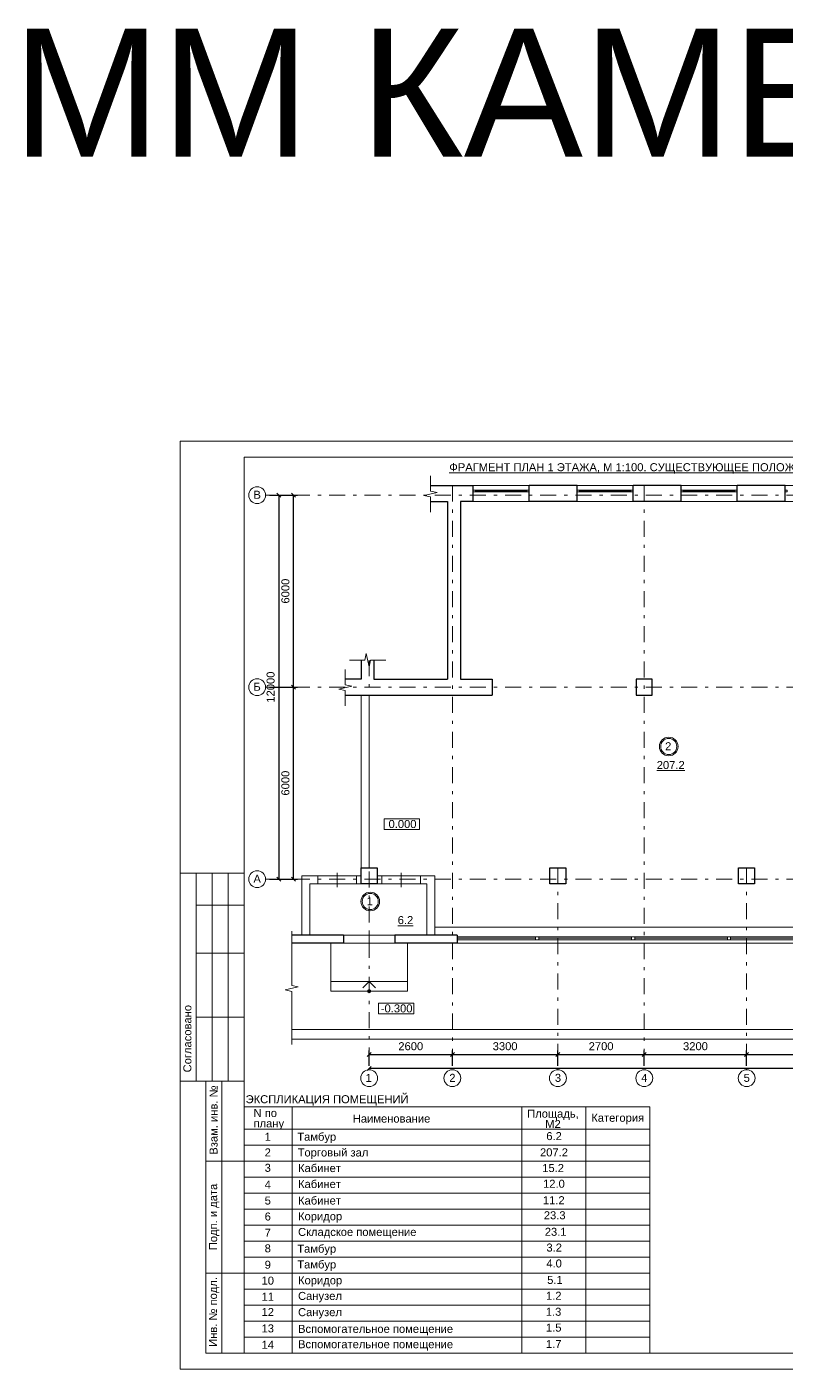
# Model space of a CAD drawing. Header units: metres. Extents: x 315 to 494, y -91 to 12.
# Drawn here: x 314.62 to 338.36, y -79.45 to -37.51 of the extents above; entities that cross this region are included whole.
import ezdxf
from ezdxf.enums import TextEntityAlignment as Align

# ---------------------------------------------------------------- set-up
doc = ezdxf.new("R2010")
doc.units = ezdxf.units.M
doc.header["$MEASUREMENT"] = 0
doc.linetypes.add('( Dashdot )', pattern=[1.001, 0.5, -0.25, 0.001, -0.25])
doc.layers.add('Level 50', color=7, linetype='Continuous', lineweight=0)
doc.layers.add('Level 63', color=7, linetype='Continuous', lineweight=0)
doc.styles.get("Standard").update_dxf_attribs({"font": 'times.ttf'})
doc.styles.add('Style-Arial', font='arial.ttf')
doc.dimstyles.get("Standard").update_dxf_attribs({"dimtxt": 0.18, "dimasz": 0.18, "dimexe": 0.18, "dimexo": 0.0625, "dimgap": 0.09, "dimtad": 0, "dimtih": 1, "dimtoh": 1, "dimdec": 4, "dimzin": 0, "dimdsep": 46, "dimtxsty": 'Standard', "dimcen": 0.09, "dimadec": 0, "dimazin": 0, "dimtfac": 1, "dimtdec": 4, "dimtofl": 0, "dimtmove": 0, "dimatfit": 3, "dimfxl": 1, "dimtolj": 1, "dimtzin": 0, "dimarcsym": 0})

# ---------------------------------------------------------------- blocks, each defined once
blk = doc.blocks.new('*U47')
at = {"layer": 'Level 50', "color": 7, "linetype": 'Continuous', "lineweight": 0}
for p, q in [((-20.487, 14.5), (20.513, 14.5)), ((-20.487, -14.5), (-20.487, 14.5)), ((20.513, 14.5), (20.513, -14.5)), ((20.513, -14.5), (-20.487, -14.5))]:
    blk.add_line(p, q, dxfattribs=at)
at = {"layer": 'Level 50', "color": 7, "linetype": 'Continuous', "lineweight": 13}
for p, q in [((-18.487, 14), (20.013, 14)), ((-18.487, 14), (-18.487, -14)), ((19.013, 14), (19.013, 13.3)), ((20.013, 14), (20.013, -14)), ((19.013, 13.3), (20.013, 13.3)), ((-18.926, -14), (20.013, -14))]:
    blk.add_line(p, q, dxfattribs=at)
at = {"layer": 'Level 63', "color": 7, "linetype": 'Continuous', "lineweight": 13}
for p, q in [((-20.487, 1), (-18.487, 1)), ((-20.487, 1), (-20.487, -5.5)), ((-19.987, 1), (-19.987, -5.5)), ((-19.487, 1), (-19.487, -5.5)), ((-18.987, 1), (-18.987, -5.5)), ((-19.987, 0), (-18.487, 0)), ((-19.987, -1.5), (-18.487, -1.5)), ((-19.987, -3.5), (-18.487, -3.5)), ((-20.487, -5.5), (-18.487, -5.5)), ((-19.687, -5.5), (-18.487, -5.5)), ((-19.187, -14), (-19.187, -5.5)), ((-19.687, -8), (-18.487, -8)), ((1.513, -8.5), (20.013, -8.5)), ((1.513, -8.5), (1.513, -14)), ((2.513, -8.5), (2.513, -11)), ((3.513, -8.5), (3.513, -14)), ((4.513, -8.5), (4.513, -11)), ((5.513, -8.5), (5.513, -14)), ((7.013, -8.5), (7.013, -14)), ((8.013, -8.5), (8.013, -14)), ((8.013, -9.5), (20.013, -9.5)), ((1.513, -10.5), (8.013, -10.5)), ((1.513, -11), (8.013, -11)), ((8.013, -11), (20.013, -11)), ((-19.687, -11.5), (-18.487, -11.5)), ((15.013, -11.5), (20.013, -11.5)), ((8.013, -12.5), (20.013, -12.5))]:
    blk.add_line(p, q, dxfattribs=at)
at = {"layer": 'Level 63', "color": 7, "linetype": 'Continuous', "lineweight": 0}
for p, q in [((1.513, -9), (8.013, -9)), ((1.513, -9.5), (8.013, -9.5)), ((1.513, -10), (8.013, -10)), ((1.513, -11.5), (8.013, -11.5)), ((1.513, -12), (8.013, -12)), ((1.513, -12.5), (8.013, -12.5)), ((1.513, -13), (8.013, -13)), ((1.513, -13.5), (8.013, -13.5))]:
    blk.add_line(p, q, dxfattribs=at)
at = {"layer": 'Level 63', "color": 7, "linetype": 'Continuous', "lineweight": 13, "flags": 128}
for points in [[(-18.487, -14), (-19.687, -14), (-19.687, -5.5)], [(15.013, -11), (15.013, -14)], [(16.513, -11), (16.513, -12.5)], [(18.013, -11), (18.013, -12.5)]]:
    blk.add_lwpolyline(points, dxfattribs=at)
at = {"color": 7, "linetype": 'Continuous', "lineweight": 13, "style": 'Style-Arial'}
blk.add_text('ООО "НеваПроект"', height=0.25, dxfattribs=at).set_placement((15.859, -13.057), align=Align.TOP_LEFT)
at = {"layer": 'Level 63', "color": 7, "linetype": 'Continuous', "lineweight": 0, "style": 'Style-Arial'}
for s, p in [('Согласовано', (-20.263, -4.173)), ('Взам. инв. №', (-19.445, -6.716)), ('Подп. и дата', (-19.457, -9.745)), ('Инв. № подл.', (-19.462, -12.713))]:
    blk.add_text(s, height=0.25002, rotation=90, dxfattribs=at).set_placement(p, align=Align.MIDDLE_CENTER)
for s, p in [('Изм.', (2.02, -10.735)), ('Кол.уч', (2.997, -10.735)), ('Лист', (4.036, -10.735)), ('№ док', (4.994, -10.735)), ('Подпись', (6.268, -10.735)), ('Дата', (7.524, -10.735)), ('Разработ.', (2.482, -11.231)), ('Стадия', (15.731, -11.225)), ('Лист', (17.276, -11.225)), ('Листов', (19.009, -11.225)), ('Провер.', (2.327, -11.729)), ('Гл. спец.', (2.393, -12.216)), ('ГАП', (2.014, -12.757)), ('Н. контр.', (2.388, -13.235)), ('Утв.', (2.032, -13.702)), ('Формат А3', (17.66, -14.231))]:
    blk.add_text(s, height=0.25, dxfattribs=at).set_placement(p, align=Align.MIDDLE_CENTER)
blk = doc.blocks.new('*U29')
at = {"color": 7, "linetype": 'Continuous', "lineweight": 13}
for radius in [0.291, 0.252]:
    blk.add_circle((0, 0), radius, dxfattribs=at)
at = {"color": 7, "linetype": 'Continuous', "lineweight": 13, "style": 'Style-Arial'}
blk.add_text('1', height=0.25, dxfattribs=at).set_placement((-0.113, 0.133), align=Align.TOP_LEFT)
blk = doc.blocks.new('*U30')
at = {"color": 7, "linetype": 'Continuous', "lineweight": 13}
for radius in [0.291, 0.252]:
    blk.add_circle((0, 0), radius, dxfattribs=at)
at = {"color": 7, "linetype": 'Continuous', "lineweight": 13, "style": 'Style-Arial'}
blk.add_text('2', height=0.25, dxfattribs=at).set_placement((-0.113, 0.133), align=Align.TOP_LEFT)
blk = doc.blocks.new('_Oblique')
at = {"color": 0, "linetype": 'ByBlock', "lineweight": -2}
blk.add_line((0.5, 0.5), (-0.5, -0.5), dxfattribs=at)
blk = doc.blocks.new('*D349')
at = {"color": 0, "lineweight": -2, "transparency": 16777216}
for p, q in [((325.32, -69.973), (325.32, -69.491)), ((325.32, -69.616), (327.92, -69.616)), ((327.92, -69.973), (327.92, -69.491))]:
    blk.add_line(p, q, dxfattribs=at)
at = {"layer": 'Defpoints', "color": 0, "lineweight": 0, "transparency": 16777216}
for p in [(327.92, -69.616), (325.32, -70.098), (327.92, -70.098)]:
    blk.add_point(p, dxfattribs=at)
at = {"color": 0, "lineweight": -2, "transparency": 16777216, "xscale": 0.125, "yscale": 0.125, "zscale": 0.125, "rotation": 180}
blk.add_blockref('_Oblique', (325.32, -69.616), dxfattribs=at)
at = {"color": 0, "lineweight": -2, "transparency": 16777216, "xscale": 0.125, "yscale": 0.125, "zscale": 0.125}
blk.add_blockref('_Oblique', (327.92, -69.616), dxfattribs=at)
at = {"color": 0, "lineweight": 0, "transparency": 16777216, "insert": (326.62, -69.363), "char_height": 0.25, "attachment_point": 5, "style": 'Style-Arial'}
blk.add_mtext('\\A1;2600', dxfattribs=at)
blk = doc.blocks.new('*D343')
at = {"color": 0, "lineweight": -2, "transparency": 16777216}
for p, q in [((327.92, -69.973), (327.92, -69.491)), ((327.92, -69.616), (331.22, -69.616)), ((331.22, -69.973), (331.22, -69.491))]:
    blk.add_line(p, q, dxfattribs=at)
at = {"layer": 'Defpoints', "color": 0, "lineweight": 0, "transparency": 16777216}
for p in [(331.22, -69.616), (327.92, -70.098), (331.22, -70.098)]:
    blk.add_point(p, dxfattribs=at)
at = {"color": 0, "lineweight": -2, "transparency": 16777216, "xscale": 0.125, "yscale": 0.125, "zscale": 0.125, "rotation": 180}
blk.add_blockref('_Oblique', (327.92, -69.616), dxfattribs=at)
at = {"color": 0, "lineweight": -2, "transparency": 16777216, "xscale": 0.125, "yscale": 0.125, "zscale": 0.125}
blk.add_blockref('_Oblique', (331.22, -69.616), dxfattribs=at)
at = {"color": 0, "lineweight": 0, "transparency": 16777216, "insert": (329.57, -69.363), "char_height": 0.25, "attachment_point": 5, "style": 'Style-Arial'}
blk.add_mtext('\\A1;3300', dxfattribs=at)
blk = doc.blocks.new('*D344')
at = {"color": 0, "lineweight": -2, "transparency": 16777216}
for p, q in [((331.22, -69.973), (331.22, -69.491)), ((331.22, -69.616), (333.92, -69.616)), ((333.92, -69.973), (333.92, -69.491))]:
    blk.add_line(p, q, dxfattribs=at)
at = {"layer": 'Defpoints', "color": 0, "lineweight": 0, "transparency": 16777216}
for p in [(333.92, -69.616), (331.22, -70.098), (333.92, -70.098)]:
    blk.add_point(p, dxfattribs=at)
at = {"color": 0, "lineweight": -2, "transparency": 16777216, "xscale": 0.125, "yscale": 0.125, "zscale": 0.125, "rotation": 180}
blk.add_blockref('_Oblique', (331.22, -69.616), dxfattribs=at)
at = {"color": 0, "lineweight": -2, "transparency": 16777216, "xscale": 0.125, "yscale": 0.125, "zscale": 0.125}
blk.add_blockref('_Oblique', (333.92, -69.616), dxfattribs=at)
at = {"color": 0, "lineweight": 0, "transparency": 16777216, "insert": (332.57, -69.363), "char_height": 0.25, "attachment_point": 5, "style": 'Style-Arial'}
blk.add_mtext('\\A1;2700', dxfattribs=at)
blk = doc.blocks.new('*D345')
at = {"color": 0, "lineweight": -2, "transparency": 16777216}
for p, q in [((333.92, -69.973), (333.92, -69.491)), ((333.92, -69.616), (337.12, -69.616)), ((337.12, -69.973), (337.12, -69.491))]:
    blk.add_line(p, q, dxfattribs=at)
at = {"layer": 'Defpoints', "color": 0, "lineweight": 0, "transparency": 16777216}
for p in [(337.12, -69.616), (333.92, -70.098), (337.12, -70.098)]:
    blk.add_point(p, dxfattribs=at)
at = {"color": 0, "lineweight": -2, "transparency": 16777216, "xscale": 0.125, "yscale": 0.125, "zscale": 0.125, "rotation": 180}
blk.add_blockref('_Oblique', (333.92, -69.616), dxfattribs=at)
at = {"color": 0, "lineweight": -2, "transparency": 16777216, "xscale": 0.125, "yscale": 0.125, "zscale": 0.125}
blk.add_blockref('_Oblique', (337.12, -69.616), dxfattribs=at)
at = {"color": 0, "lineweight": 0, "transparency": 16777216, "insert": (335.52, -69.363), "char_height": 0.25, "attachment_point": 5, "style": 'Style-Arial'}
blk.add_mtext('\\A1;3200', dxfattribs=at)
blk = doc.blocks.new('*D346')
at = {"color": 0, "lineweight": -2, "transparency": 16777216}
for p, q in [((337.12, -69.973), (337.12, -69.491)), ((337.12, -69.616), (342.42, -69.616)), ((342.42, -69.973), (342.42, -69.491))]:
    blk.add_line(p, q, dxfattribs=at)
at = {"layer": 'Defpoints', "color": 0, "lineweight": 0, "transparency": 16777216}
for p in [(342.42, -69.616), (337.12, -70.098), (342.42, -70.098)]:
    blk.add_point(p, dxfattribs=at)
at = {"color": 0, "lineweight": -2, "transparency": 16777216, "xscale": 0.125, "yscale": 0.125, "zscale": 0.125, "rotation": 180}
blk.add_blockref('_Oblique', (337.12, -69.616), dxfattribs=at)
at = {"color": 0, "lineweight": -2, "transparency": 16777216, "xscale": 0.125, "yscale": 0.125, "zscale": 0.125}
blk.add_blockref('_Oblique', (342.42, -69.616), dxfattribs=at)
at = {"color": 0, "lineweight": 0, "transparency": 16777216, "insert": (339.77, -69.363), "char_height": 0.25, "attachment_point": 5, "style": 'Style-Arial'}
blk.add_mtext('\\A1;5300', dxfattribs=at)
blk = doc.blocks.new('*D350')
at = {"color": 0, "lineweight": -2, "transparency": 16777216}
for p, q in [((325.32, -69.973), (325.32, -69.93)), ((355.02, -69.973), (355.02, -69.93)), ((355.02, -70.055), (325.32, -70.055))]:
    blk.add_line(p, q, dxfattribs=at)
at = {"layer": 'Defpoints', "color": 0, "lineweight": 0, "transparency": 16777216}
for p in [(325.32, -70.055), (325.32, -70.098), (355.02, -70.098)]:
    blk.add_point(p, dxfattribs=at)
at = {"color": 0, "lineweight": -2, "transparency": 16777216, "xscale": 0.125, "yscale": 0.125, "zscale": 0.125, "rotation": 180}
blk.add_blockref('_Oblique', (325.32, -70.055), dxfattribs=at)
at = {"color": 0, "lineweight": -2, "transparency": 16777216, "xscale": 0.125, "yscale": 0.125, "zscale": 0.125}
blk.add_blockref('_Oblique', (355.02, -70.055), dxfattribs=at)
at = {"color": 0, "lineweight": 0, "transparency": 16777216, "insert": (340.17, -69.803), "char_height": 0.25, "attachment_point": 5, "style": 'Style-Arial'}
blk.add_mtext('\\A1;29700', dxfattribs=at)
blk = doc.blocks.new('*D351')
at = {"color": 0, "lineweight": -2, "transparency": 16777216}
for p, q in [((322.207, -52.14), (322.618, -52.14)), ((322.493, -52.14), (322.493, -64.14)), ((322.207, -64.14), (322.618, -64.14))]:
    blk.add_line(p, q, dxfattribs=at)
at = {"layer": 'Defpoints', "color": 0, "lineweight": 0, "transparency": 16777216}
for p in [(322.082, -52.14), (322.082, -64.14), (322.493, -64.14)]:
    blk.add_point(p, dxfattribs=at)
at = {"color": 0, "lineweight": -2, "transparency": 16777216, "xscale": 0.125, "yscale": 0.125, "zscale": 0.125}
for p, rotation in [((322.493, -52.14), 90), ((322.493, -64.14), 270)]:
    blk.add_blockref('_Oblique', p, dxfattribs=dict(at, rotation=rotation))
at = {"color": 0, "lineweight": 0, "transparency": 16777216, "insert": (322.24, -58.14), "char_height": 0.25, "attachment_point": 5, "rotation": 90, "style": 'Style-Arial'}
blk.add_mtext('\\A1;12000', dxfattribs=at)
blk = doc.blocks.new('*D353')
at = {"color": 0, "lineweight": -2, "transparency": 16777216}
for p, q in [((322.207, -58.14), (323.08, -58.14)), ((322.955, -64.14), (322.955, -58.14)), ((322.207, -64.14), (323.08, -64.14))]:
    blk.add_line(p, q, dxfattribs=at)
at = {"layer": 'Defpoints', "color": 0, "lineweight": 0, "transparency": 16777216}
for p in [(322.082, -58.14), (322.955, -58.14), (322.082, -64.14)]:
    blk.add_point(p, dxfattribs=at)
at = {"color": 0, "lineweight": -2, "transparency": 16777216, "xscale": 0.125, "yscale": 0.125, "zscale": 0.125}
for p, rotation in [((322.955, -58.14), 90), ((322.955, -64.14), 270)]:
    blk.add_blockref('_Oblique', p, dxfattribs=dict(at, rotation=rotation))
at = {"color": 0, "lineweight": 0, "transparency": 16777216, "insert": (322.702, -61.14), "char_height": 0.25, "attachment_point": 5, "rotation": 90, "style": 'Style-Arial'}
blk.add_mtext('\\A1;6000', dxfattribs=at)
blk = doc.blocks.new('*D352')
at = {"color": 0, "lineweight": -2, "transparency": 16777216}
for p, q in [((322.207, -52.14), (323.08, -52.14)), ((322.955, -58.14), (322.955, -52.14)), ((322.207, -58.14), (323.08, -58.14))]:
    blk.add_line(p, q, dxfattribs=at)
at = {"layer": 'Defpoints', "color": 0, "lineweight": 0, "transparency": 16777216}
for p in [(322.082, -52.14), (322.955, -52.14), (322.082, -58.14)]:
    blk.add_point(p, dxfattribs=at)
at = {"color": 0, "lineweight": -2, "transparency": 16777216, "xscale": 0.125, "yscale": 0.125, "zscale": 0.125}
for p, rotation in [((322.955, -52.14), 90), ((322.955, -58.14), 270)]:
    blk.add_blockref('_Oblique', p, dxfattribs=dict(at, rotation=rotation))
at = {"color": 0, "lineweight": 0, "transparency": 16777216, "insert": (322.702, -55.14), "char_height": 0.25, "attachment_point": 5, "rotation": 90, "style": 'Style-Arial'}
blk.add_mtext('\\A1;6000', dxfattribs=at)

msp = doc.modelspace()

# ---------------------------------------------------------------- linework, layer by layer
at = {"lineweight": 30}
for p, q in [((327.23956371, -51.84026234), (328.5700841, -51.84026234)), ((328.5700841, -52.34026234), (328.5700841, -51.84026234)), ((330.3200841, -52.34026234), (330.3200841, -51.84026234)), ((331.8200841, -52.34026234), (331.8200841, -51.84026234)), ((333.5700841, -52.34026234), (333.5700841, -51.84026234)), ((335.0700841, -52.34026234), (335.0700841, -51.84026234)), ((336.8200841, -52.34026234), (336.8200841, -51.84026234)), ((338.3200841, -52.34026234), (338.3200841, -51.84026234)), ((327.23956371, -52.34026234), (327.7700841, -52.34026234)), ((327.7700841, -52.34026234), (327.7700841, -57.89026234)), ((328.1700841, -52.34026234), (328.1700841, -57.89026234)), ((328.5700841, -52.34026234), (328.1700841, -52.34026234)), ((325.4700841, -57.29717801), (325.4700841, -57.89026234)), ((324.5200841, -65.89026234), (322.89753189, -65.89026234)), ((324.5200841, -66.14026234), (322.89753189, -66.14026234)), ((324.5200841, -65.89026234), (324.5200841, -66.14026234)), ((328.0700841, -65.89026234), (326.1200841, -65.89026234)), ((326.1200841, -65.89026234), (326.1200841, -66.14026234)), ((328.0700841, -66.14026234), (326.1200841, -66.14026234)), ((328.0700841, -65.89026234), (328.0700841, -66.14026234))]:
    msp.add_line(p, q, dxfattribs=at)
at = {"color": 1, "linetype": '( Dashdot )', "lineweight": 0}
for p, q in [((327.9200841, -51.84026234), (327.9200841, -70.09831554)), ((333.9200841, -51.84026234), (333.9200841, -70.09831554)), ((355.3700841, -52.14026234), (322.08175063, -52.14026234)), ((325.3200841, -57.29717801), (325.3200841, -70.09831554)), ((355.3700841, -58.14026234), (322.08175063, -58.14026234)), ((355.3700841, -64.14026234), (322.08175063, -64.14026234)), ((331.2200841, -63.79026234), (331.2200841, -70.09831554)), ((337.1200841, -63.79026234), (337.1200841, -70.09831554))]:
    msp.add_line(p, q, dxfattribs=at)
at = {"color": 7, "linetype": 'Continuous', "lineweight": 30}
for p, q in [((331.8200841, -51.84026234), (330.3200841, -51.84026234)), ((335.0700841, -51.84026234), (333.5700841, -51.84026234)), ((338.3200841, -51.84026234), (336.8200841, -51.84026234)), ((331.8200841, -52.34026234), (330.3200841, -52.34026234)), ((335.0700841, -52.34026234), (333.5700841, -52.34026234)), ((338.3200841, -52.34026234), (336.8200841, -52.34026234)), ((325.0700841, -57.29717801), (325.0700841, -57.89026234)), ((325.0700841, -57.89026234), (324.57394361, -57.89026234)), ((325.4700841, -57.89026234), (327.7700841, -57.89026234)), ((328.1700841, -57.89026234), (329.1700841, -57.89026234)), ((329.1700841, -57.89026234), (329.1700841, -58.39026234)), ((324.57394361, -58.39026234), (329.1700841, -58.39026234))]:
    msp.add_line(p, q, dxfattribs=at)
at = {"color": 7, "linetype": 'Continuous', "lineweight": 0}
for p, q in [((330.2500841, -52.01526234), (328.6400841, -52.01526234)), ((333.5000841, -52.01526234), (331.8900841, -52.01526234)), ((336.7500841, -52.01526234), (335.1400841, -52.01526234)), ((327.3700841, -65.64026234), (342.5700841, -65.64026234)), ((327.17591673, -66.14026234), (342.5700841, -66.14026234)), ((342.5700841, -65.94026234), (328.0700841, -65.94026234)), ((328.0700841, -65.99026234), (330.5200841, -65.99026234)), ((328.0700841, -66.04026234), (342.5700841, -66.04026234)), ((330.6200841, -65.99026234), (333.5200841, -65.99026234)), ((333.6200841, -65.99026234), (336.5200841, -65.99026234)), ((336.6200841, -65.99026234), (339.5200841, -65.99026234)), ((321.41279136, -72.45299685), (334.09671925, -72.45299685)), ((321.41279136, -72.95299685), (334.09671925, -72.95299685)), ((321.41279136, -73.45299685), (334.09671925, -73.45299685)), ((321.41279136, -73.95299685), (334.09671925, -73.95299685)), ((321.41279136, -74.45299685), (334.09671925, -74.45299685)), ((321.41279136, -74.95299685), (334.09671925, -74.95299685)), ((321.41279136, -75.45299685), (334.09671925, -75.45299685)), ((321.41279136, -75.95299685), (334.09671925, -75.95299685)), ((321.41279136, -76.45299685), (334.09671925, -76.45299685)), ((321.41279136, -76.95299685), (334.09671925, -76.95299685)), ((321.41279136, -77.45299685), (334.09671925, -77.45299685)), ((321.41279136, -77.95299685), (334.09671925, -77.95299685)), ((321.41279136, -78.45299685), (334.09671925, -78.45299685))]:
    msp.add_line(p, q, dxfattribs=at)
at = {"lineweight": 13}
for p, q in [((325.0700841, -58.39026234), (325.0700841, -63.79026234)), ((325.3200841, -58.39026234), (325.3200841, -63.79026234)), ((323.2200841, -65.89026234), (323.2200841, -64.04026234)), ((323.7200841, -64.04026234), (323.2200841, -64.04026234)), ((323.7200841, -64.29026234), (323.7200841, -64.04026234)), ((325.0700841, -64.04026234), (324.9200841, -64.04026234)), ((324.9200841, -64.29026234), (324.9200841, -64.04026234)), ((325.5700841, -64.04026234), (325.7200841, -64.04026234)), ((325.7200841, -64.29026234), (325.7200841, -64.04026234)), ((326.9200841, -64.29026234), (326.9200841, -64.04026234)), ((326.9200841, -64.04026234), (327.3700841, -64.04026234)), ((327.3700841, -65.89026234), (327.3700841, -64.04026234)), ((323.4700841, -65.89026234), (323.4700841, -64.29026234)), ((323.7200841, -64.29026234), (323.4700841, -64.29026234)), ((325.0700841, -64.29026234), (324.9200841, -64.29026234)), ((325.5700841, -64.29026234), (325.7200841, -64.29026234)), ((326.9200841, -64.29026234), (327.1200841, -64.29026234)), ((327.1200841, -65.89026234), (327.1200841, -64.29026234))]:
    msp.add_line(p, q, dxfattribs=at)
at = {"lineweight": 0}
for p, q in [((324.3200841, -63.94026234), (324.3200841, -64.39026234)), ((326.3200841, -63.94026234), (326.3200841, -64.39026234)), ((325.3200841, -65.79026234), (325.3200841, -66.24026234)), ((322.89753189, -68.84026234), (358.8700841, -68.84026234)), ((322.89753189, -69.14026234), (358.8700841, -69.14026234))]:
    msp.add_line(p, q, dxfattribs=at)
at = {"color": 7, "linetype": 'Continuous', "lineweight": 13}
for p, q in [((325.11799518, -67.54235126), (325.3200841, -67.34026234)), ((325.3200841, -67.34026234), (325.3200841, -67.64026234)), ((325.52217301, -67.54235126), (325.3200841, -67.34026234)), ((321.41279136, -71.25934933), (334.09671925, -71.25934933)), ((322.91279136, -71.25934933), (322.91279136, -78.95299685)), ((330.09671925, -71.25934933), (330.09671925, -78.95299685)), ((332.09671925, -71.25934933), (332.09671925, -78.95299685)), ((334.09671925, -71.25934933), (334.09671925, -78.95299685)), ((334.09671925, -71.25934933), (334.09671925, -78.95299685)), ((321.41279136, -71.42196401), (321.41279136, -78.95299685)), ((321.41279136, -71.95299685), (334.09671925, -71.95299685))]:
    msp.add_line(p, q, dxfattribs=at)
at = {"lineweight": 0, "flags": 128}
for points in [[(327.23956371, -52.67363652), (327.23956371, -52.19510055), (327.03362394, -52.14974481), (327.44550347, -52.05903332), (327.23956371, -52.01367757), (327.23956371, -51.5351416)], [(325.84071892, -57.29717801), (325.36218295, -57.29717801), (325.31682721, -57.50311777), (325.22611572, -57.09123824), (325.18075997, -57.29717801), (324.702224, -57.29717801)], [(324.57394361, -58.72582526), (324.57394361, -58.24728928), (324.36800384, -58.20193354), (324.77988337, -58.11122205), (324.57394361, -58.06586631), (324.57394361, -57.58733033)], [(322.89753189, -69.31090615), (322.89753189, -67.64687245), (322.69159213, -67.6015167), (323.10347166, -67.51080521), (322.89753189, -67.46544947), (322.89753189, -65.76969948)]]:
    msp.add_lwpolyline(points, dxfattribs=at)
at = {"color": 7, "linetype": 'Continuous', "lineweight": 0, "flags": 128}
for points in [[(330.3200841, -52.34026234), (328.5700841, -52.34026234), (328.5700841, -51.84026234), (330.3200841, -51.84026234), (330.3200841, -52.34026234)], [(330.3200841, -52.04026234), (328.6400841, -52.04026234), (328.6400841, -51.99026234), (330.3200841, -51.99026234), (330.3200841, -52.04026234)], [(333.5700841, -52.34026234), (331.8200841, -52.34026234), (331.8200841, -51.84026234), (333.5700841, -51.84026234), (333.5700841, -52.34026234)], [(333.5700841, -52.04026234), (331.8900841, -52.04026234), (331.8900841, -51.99026234), (333.5700841, -51.99026234), (333.5700841, -52.04026234)], [(336.8200841, -52.34026234), (335.0700841, -52.34026234), (335.0700841, -51.84026234), (336.8200841, -51.84026234), (336.8200841, -52.34026234)], [(336.8200841, -52.04026234), (335.1400841, -52.04026234), (335.1400841, -51.99026234), (336.8200841, -51.99026234), (336.8200841, -52.04026234)], [(340.0700841, -52.34026234), (338.3200841, -52.34026234), (338.3200841, -51.84026234), (340.0700841, -51.84026234), (340.0700841, -52.34026234)]]:
    msp.add_lwpolyline(points, close=True, dxfattribs=at)
at = {"color": 7, "linetype": 'Continuous', "lineweight": 13, "flags": 128}
for points in [[(328.6400841, -52.04026234), (328.5700841, -52.04026234), (328.5700841, -51.99026234), (328.6400841, -51.99026234), (328.6400841, -52.04026234)], [(330.3200841, -52.04026234), (330.2500841, -52.04026234), (330.2500841, -51.99026234), (330.3200841, -51.99026234), (330.3200841, -52.04026234)], [(331.8900841, -52.04026234), (331.8200841, -52.04026234), (331.8200841, -51.99026234), (331.8900841, -51.99026234), (331.8900841, -52.04026234)], [(333.5700841, -52.04026234), (333.5000841, -52.04026234), (333.5000841, -51.99026234), (333.5700841, -51.99026234), (333.5700841, -52.04026234)], [(335.1400841, -52.04026234), (335.0700841, -52.04026234), (335.0700841, -51.99026234), (335.1400841, -51.99026234), (335.1400841, -52.04026234)], [(336.8200841, -52.04026234), (336.7500841, -52.04026234), (336.7500841, -51.99026234), (336.8200841, -51.99026234), (336.8200841, -52.04026234)], [(338.3900841, -52.04026234), (338.3200841, -52.04026234), (338.3200841, -51.99026234), (338.3900841, -51.99026234), (338.3900841, -52.04026234)], [(325.78540316, -62.25657784), (326.89605736, -62.25657784), (326.89605736, -62.59218842), (325.78540316, -62.59218842), (325.78540316, -62.25657784)], [(325.60714174, -68.01851769), (326.71779594, -68.01851769), (326.71779594, -68.35412827), (325.60714174, -68.35412827), (325.60714174, -68.01851769)]]:
    msp.add_lwpolyline(points, close=True, dxfattribs=at)
at = {"color": 7, "linetype": 'Continuous', "lineweight": 30, "flags": 128}
for points in [[(334.1700841, -57.89026234), (333.6700841, -57.89026234), (333.6700841, -58.39026234), (334.1700841, -58.39026234), (334.1700841, -57.89026234)], [(325.0700841, -63.79026234), (325.5700841, -63.79026234), (325.5700841, -64.29026234), (325.0700841, -64.29026234), (325.0700841, -63.79026234)], [(330.9700841, -63.79026234), (331.4700841, -63.79026234), (331.4700841, -64.29026234), (330.9700841, -64.29026234), (330.9700841, -63.79026234)], [(336.8700841, -63.79026234), (337.3700841, -63.79026234), (337.3700841, -64.29026234), (336.8700841, -64.29026234), (336.8700841, -63.79026234)]]:
    msp.add_lwpolyline(points, close=True, dxfattribs=at)
at = {"lineweight": 0, "flags": 128}
for points in [[(323.7200841, -64.04026234), (324.9200841, -64.04026234), (324.9200841, -64.29026234), (323.7200841, -64.29026234), (323.7200841, -64.04026234)], [(325.7200841, -64.04026234), (326.9200841, -64.04026234), (326.9200841, -64.29026234), (325.7200841, -64.29026234), (325.7200841, -64.04026234)], [(324.1200841, -66.14026234), (326.5200841, -66.14026234), (326.5200841, -67.34026234), (324.1200841, -67.34026234), (324.1200841, -66.14026234)], [(324.5200841, -65.89026234), (326.1200841, -65.89026234), (326.1200841, -66.14026234), (324.5200841, -66.14026234), (324.5200841, -65.89026234)], [(324.1200841, -67.34026234), (326.5200841, -67.34026234), (326.5200841, -67.64026234), (324.1200841, -67.64026234), (324.1200841, -67.34026234)]]:
    msp.add_lwpolyline(points, close=True, dxfattribs=at)
at = {"lineweight": 13, "flags": 128}
msp.add_lwpolyline([(324.1200841, -66.14026234), (324.1200841, -67.64026234), (326.5200841, -67.64026234), (326.5200841, -66.14026234)], dxfattribs=at)
for points in [[(330.5200841, -65.94026234), (330.6200841, -65.94026234), (330.6200841, -66.04026234), (330.5200841, -66.04026234), (330.5200841, -65.94026234)], [(333.5200841, -65.94026234), (333.6200841, -65.94026234), (333.6200841, -66.04026234), (333.5200841, -66.04026234), (333.5200841, -65.94026234)], [(336.5200841, -65.94026234), (336.6200841, -65.94026234), (336.6200841, -66.04026234), (336.5200841, -66.04026234), (336.5200841, -65.94026234)]]:
    msp.add_lwpolyline(points, close=True, dxfattribs=at)
at = {"color": 7, "linetype": 'Continuous', "lineweight": 13}
for centre, radius in [((321.81839518, -52.14026234), 0.26335544), ((321.81839518, -58.14026234), 0.26335544), ((321.81839518, -64.14026234), 0.26335544), ((325.3200841, -67.64026234), 0.04900933), ((325.3200841, -70.36167098), 0.26335544), ((327.9200841, -70.36167098), 0.26335544), ((331.2200841, -70.36167098), 0.26335544), ((333.9200841, -70.36167098), 0.26335544), ((337.1200841, -70.36167098), 0.26335544)]:
    msp.add_circle(centre, radius, dxfattribs=at)

# ---------------------------------------------------------------- block references
for name, p in [('*U30', (334.68415977, -59.99551607)), ('*U29', (325.35444846, -64.83859775))]:
    msp.add_blockref(name, p, dxfattribs=at)
at = {"layer": 'Level 50', "color": 7, "linetype": 'Continuous', "lineweight": 13}
msp.add_blockref('*U47', (339.90000495, -64.95302044), dxfattribs=at)

# ---------------------------------------------------------------- texts
at = {"color": 1, "linetype": 'Continuous', "lineweight": 30, "style": 'Style-Arial'}
msp.add_text('ММ КАМЕРНОСТЬ - АР версия 12.03.2021', height=4, dxfattribs=at).set_placement((369.6885242, -37.56695557), align=Align.TOP_CENTER)
at = {"color": 7, "linetype": 'Continuous', "lineweight": 13, "style": 'Style-Arial'}
for s, p in [('%%uФРАГМЕНТ ПЛАН 1 ЭТАЖА, М 1:100. СУЩЕСТВУЮЩЕЕ ПОЛОЖЕНИЕ.%%U', (327.8253999, -51.14331025)), ('0.000', (325.92559549, -62.29289196)), ('-0.300', (325.68391812, -68.0548318))]:
    msp.add_text(s, height=0.25, dxfattribs=at).set_placement(p, align=Align.TOP_LEFT)
at = {"color": 7, "linetype": 'Continuous', "lineweight": 30, "style": 'Style-Arial'}
for s, p in [('В', (321.70274197, -52.00354919)), ('Б', (321.70274197, -58.00354919)), ('А', (321.70274197, -64.00354919)), ('1', (325.20962868, -70.22495783)), ('2', (327.82509598, -70.22495783)), ('3', (331.12509598, -70.22495783)), ('4', (333.82509598, -70.22495783)), ('5', (337.02509598, -70.22495783))]:
    msp.add_text(s, height=0.25, dxfattribs=at).set_placement(p, align=Align.TOP_LEFT)
at = {"color": 7, "lineweight": 13, "style": 'Style-Arial'}
msp.add_text('ЭКСПЛИКАЦИЯ ПОМЕЩЕНИЙ ', height=0.25, dxfattribs=at).set_placement((324.05349689, -71.01753636), align=Align.MIDDLE_CENTER)
at = {"color": 7, "linetype": 'Continuous', "lineweight": 0, "style": 'Style-Arial'}
for s, p in [('1', (322.15018915, -72.06608927)), ('2', (322.15018915, -72.55509896)), ('3', (322.15018915, -73.0362291)), ('4', (322.15018915, -73.55986105)), ('5', (322.15018915, -74.06009313)), ('6', (322.15018915, -74.55827175)), ('7', (322.15018915, -75.06483931)), ('8', (322.15018915, -75.55284615)), ('9', (322.15018915, -76.06476225)), ('10', (322.15018915, -76.56153671)), ('11', (322.15018915, -77.06412136)), ('12', (322.15018915, -77.54299918)), ('13', (322.15018915, -78.05506656)), ('14', (322.15018915, -78.56713393))]:
    msp.add_text(s, height=0.25, dxfattribs=at).set_placement(p, align=Align.TOP_CENTER)
for s, p in [('Тамбур', (323.07258569, -72.06480785)), ('Торговый зал', (323.08363044, -72.55734344)), ('Кабинет', (323.09724644, -73.04435956)), ('Кабинет', (323.09724644, -73.54220284)), ('Кабинет', (323.09724644, -74.05901158)), ('Коридор', (323.09724644, -74.55008917)), ('Складское помещение', (323.09724644, -75.04047405)), ('Тамбур', (323.07258569, -75.56271639)), ('Тамбур', (323.07258569, -76.05581831)), ('Коридор', (323.09724644, -76.55115575)), ('Санузел', (323.09724644, -77.03957114)), ('Санузел', (323.09724644, -77.54689715)), ('Вспомогательное помещение', (323.09724644, -78.0696326)), ('Вспомогательное помещение', (323.09724644, -78.54851042))]:
    msp.add_text(s, height=0.25, dxfattribs=at).set_placement(p, align=Align.TOP_LEFT)
at = {"color": 7, "linetype": 'Continuous', "lineweight": 13, "char_height": 0.25, "style": 'Style-Arial'}
for s, insert, attachment_point, line_spacing_factor in [('\\L207.2', (334.30955898, -60.44955624), 1, 0.6), ('\\L6.2', (326.21233833, -65.295248), 1, 0.6), ('N по \\Pплану', (321.70674702, -71.64911456), 4, 0.776524), ('Наименование', (324.80738439, -71.62431268), 4, 0.6), ('6.2', (330.85693609, -72.04532133), 1, 0.6), ('207.2', (330.66016338, -72.55361654), 1, 0.6), ('15.2', (330.73006711, -73.04359313), 1, 0.6), ('12.0', (330.75569493, -73.53418943), 1, 0.6), ('11.2', (330.75141207, -74.04865998), 1, 0.6), ('23.3', (330.77986496, -74.51873505), 1, 0.6), ('23.1', (330.80945465, -75.0355514), 1, 0.6), ('3.2', (330.86089648, -75.52740821), 1, 0.6), ('4.0', (330.85794255, -76.0247554), 1, 0.6), ('5.1', (330.88467079, -76.53929135), 1, 0.6), ('1.2', (330.84827199, -77.03465282), 1, 0.6), ('1.3', (330.84117942, -77.53472788), 1, 0.6), ('1.5', (330.84616525, -78.0296508), 1, 0.6), ('1.7', (330.84648047, -78.54234128), 1, 0.6)]:
    msp.add_mtext(s, dxfattribs=dict(at, insert=insert, attachment_point=attachment_point, line_spacing_factor=line_spacing_factor))
at = {"color": 7, "linetype": 'Continuous', "lineweight": 0, "char_height": 0.25, "attachment_point": 2, "style": 'Style-Arial'}
for s, insert, line_spacing_factor in [('Площадь,\\PМ2', (331.06593038, -71.34328224), 0.776524), ('Категория', (333.08932197, -71.47245174), 0.6)]:
    msp.add_mtext(s, dxfattribs=dict(at, insert=insert, line_spacing_factor=line_spacing_factor))

# ---------------------------------------------------------------- dimensions: what is measured, and where the dimension line sits
at = {"color": 5, "lineweight": 0}
for base, p1, p2, angle, picture, middle in [((322.49263348, -64.14026234), (322.08175063, -52.14026234), (322.08175063, -64.14026234), 270, '*D351', (322.23999023, -58.14026234)), ((322.95455149, -52.14026234), (322.08175063, -58.14026234), (322.08175063, -52.14026234), 90, '*D352', (322.70190824, -55.14026234)), ((322.95455149, -58.14026234), (322.08175063, -64.14026234), (322.08175063, -58.14026234), 90, '*D353', (322.70190824, -61.14026234)), ((325.3200841, -70.05549723), (355.0200841, -70.09831554), (325.3200841, -70.09831554), 180, '*D350', (340.1700841, -69.80285398))]:
    dim = msp.add_linear_dim(base=base, p1=p1, p2=p2, angle=angle, dimstyle='Standard', override={"dimtxt": 0.25, "dimasz": 0.125, "dimexe": 0.125, "dimexo": 0.125, "dimgap": 0.125, "dimtad": 1, "dimtih": 0, "dimtoh": 0, "dimlfac": 1000, "dimzin": 11, "dimtxsty": 'Style-Arial', "dimblk": 'Oblique', "dimfrac": 2, "dimtzin": 11}, dxfattribs=at)
    dim.commit()
    dim.dimension.update_dxf_attribs({"geometry": picture, "text_midpoint": middle})
for base, p1, p2, picture, middle in [((327.9200841, -69.61573566), (325.3200841, -70.09831554), (327.9200841, -70.09831554), '*D349', (326.6200841, -69.36309241)), ((331.2200841, -69.61573566), (327.9200841, -70.09831554), (331.2200841, -70.09831554), '*D343', (329.5700841, -69.36300715)), ((333.9200841, -69.61573566), (331.2200841, -70.09831554), (333.9200841, -70.09831554), '*D344', (332.5700841, -69.36309241)), ((337.1200841, -69.61573566), (333.9200841, -70.09831554), (337.1200841, -70.09831554), '*D345', (335.5200841, -69.36300715)), ((342.4200841, -69.61573566), (337.1200841, -70.09831554), (342.4200841, -70.09831554), '*D346', (339.7700841, -69.36300715))]:
    dim = msp.add_linear_dim(base=base, p1=p1, p2=p2, dimstyle='Standard', override={"dimtxt": 0.25, "dimasz": 0.125, "dimexe": 0.125, "dimexo": 0.125, "dimgap": 0.125, "dimtad": 1, "dimtih": 0, "dimtoh": 0, "dimlfac": 1000, "dimzin": 11, "dimtxsty": 'Style-Arial', "dimblk": 'Oblique', "dimfrac": 2, "dimtzin": 11}, dxfattribs=at)
    dim.commit()
    dim.dimension.update_dxf_attribs({"geometry": picture, "text_midpoint": middle})

doc.saveas('drawing.dxf')
